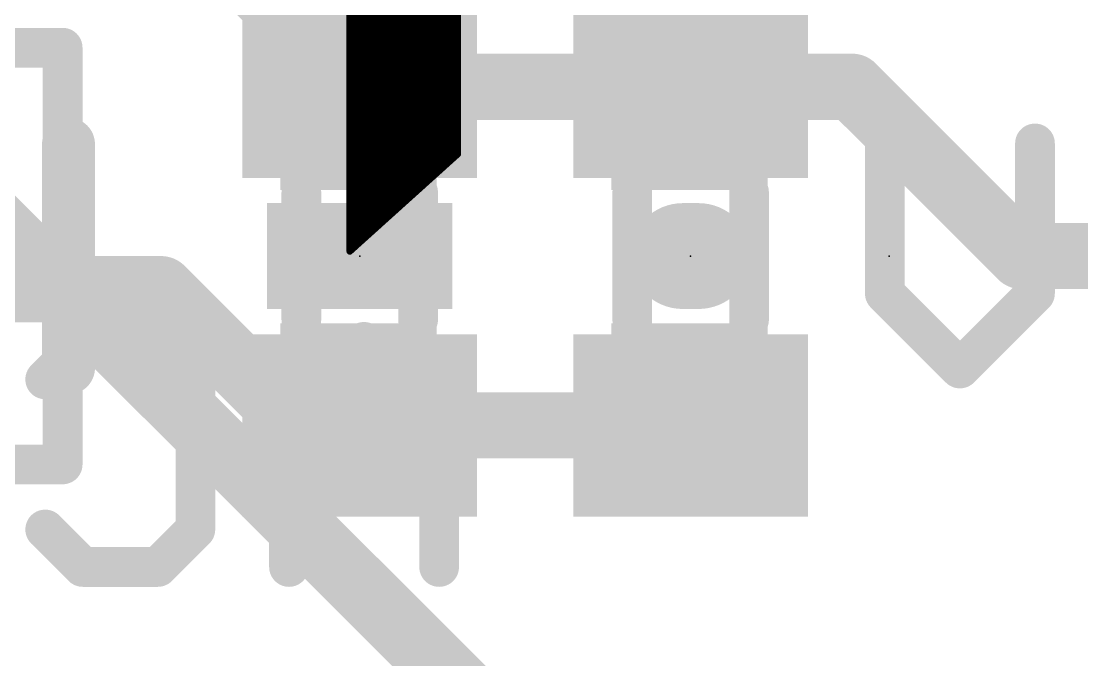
# Model space of a CAD drawing. Extents: x -0.1 to 29.3, y -0.1 to 15.4.
# Drawn here: x 21.561 to 25.631, y 6.07 to 8.522 of the extents above; entities that cross this region are included whole.
import ezdxf

# ---------------------------------------------------------------- set-up
doc = ezdxf.new("R2010")
doc.units = 0
for name, color, linetype in [('1', 12, 'CONTINUOUS'), ('16', 132, 'CONTINUOUS'), ('21', 41, 'CONTINUOUS'), ('22', 40, 'CONTINUOUS'), ('23', 53, 'CONTINUOUS'), ('24', 53, 'CONTINUOUS'), ('51', 53, 'CONTINUOUS')]:
    doc.layers.add(name, color=color, linetype=linetype)

# ---------------------------------------------------------------- blocks, each defined once
blk = doc.blocks.new('RECT')
blk.add_solid([(-0.5, -0.5), (0.5, -0.5), (-0.5, 0.5), (0.5, 0.5)])

msp = doc.modelspace()

# ---------------------------------------------------------------- linework, layer by layer
at = {"layer": '1', "const_width": 0.254}
for points in [[(22.1949, 8.9201), (22.86, 8.255)], [(22.86, 8.255), (22.86, 8.27)], [(22.86, 8.255), (22.875, 8.27)], [(22.875, 8.27), (24.13, 8.27)], [(24.13, 8.27), (24.75, 8.27)], [(24.75, 8.27), (25.4, 7.62)], [(25.4, 7.62), (27.94, 7.62)], [(19.939, 7.493), (22.098, 7.493)], [(22.098, 7.493), (22.606, 6.985)], [(22.606, 6.985), (22.86, 6.985)], [(22.86, 6.985), (22.86, 6.97)], [(22.86, 6.985), (22.875, 6.97)], [(22.875, 6.97), (24.13, 6.97)]]:
    msp.add_lwpolyline(points, dxfattribs=at)
at = {"layer": '1', "const_width": 0.127}
for points in [[(22.9235, 8.27, 1), (22.7965, 8.27)], [(22.875, 8.3335, 1), (22.875, 8.2065)], [(22.9199, 8.2251, 1), (22.8301, 8.3149)], [(24.13, 8.3335, 1), (24.13, 8.2065)], [(24.13, 8.2065, 1), (24.13, 8.3335)], [(24.7949, 8.3149, 1), (24.7051, 8.2251)], [(24.75, 8.2065, 1), (24.75, 8.3335)], [(22.8151, 8.2999, 1), (22.9049, 8.2101)], [(22.8151, 8.2101, 1), (22.9049, 8.2999)], [(22.7965, 8.255, 1), (22.9235, 8.255)], [(25.4, 7.6835, 1), (25.4, 7.5565)], [(25.3551, 7.5751, 1), (25.4449, 7.6649)], [(22.1429, 7.5379, 1), (22.0531, 7.4481)], [(22.098, 7.4295, 1), (22.098, 7.5565)], [(22.606, 7.0485, 1), (22.606, 6.9215)], [(22.5611, 6.9401, 1), (22.6509, 7.0299)], [(22.9235, 6.985, 1), (22.7965, 6.985)], [(22.9049, 7.0299, 1), (22.8151, 6.9401)], [(22.875, 7.0335, 1), (22.875, 6.9065)], [(22.86, 6.9215, 1), (22.86, 7.0485)], [(24.13, 6.9065, 1), (24.13, 7.0335)], [(22.8301, 6.9251, 1), (22.9199, 7.0149)], [(22.7965, 6.97, 1), (22.9235, 6.97)]]:
    msp.add_lwpolyline(points, format="xyb", dxfattribs=at)
at = {"layer": '16', "const_width": 0.254}
msp.add_lwpolyline([(17.78, 11.43), (24.13, 5.08)], dxfattribs=at)
at = {"layer": '21'}
for points, const_width in [([(21.7424, 8.0494), (21.7424, 7.1906)], 0.2032), ([(24.8752, 8.0525), (24.8752, 7.4763)], 0.1524), ([(25.4514, 7.4763), (25.4514, 8.0525)], 0.1524), ([(24.1605, 7.62), (24.0995, 7.62)], 0.4064), ([(24.8752, 7.4763), (25.1633, 7.1882)], 0.1524), ([(25.1633, 7.1882), (25.4514, 7.4763)], 0.1524)]:
    msp.add_lwpolyline(points, dxfattribs=dict(at, const_width=const_width))
for points, const_width in [([(21.7932, 8.0494, 1), (21.6916, 8.0494)], 0.1016), ([(24.9133, 8.0525, 1), (24.8371, 8.0525)], 0.0762), ([(25.4895, 8.0525, 1), (25.4133, 8.0525)], 0.0762), ([(24.0995, 7.7216, 1), (24.0995, 7.5184)], 0.2032), ([(24.1605, 7.5184, 1), (24.1605, 7.7216)], 0.2032), ([(24.9021, 7.5033, 1), (24.8482, 7.4494)], 0.0762), ([(25.4783, 7.4494, 1), (25.4244, 7.5033)], 0.0762), ([(24.8371, 7.4763, 1), (24.9133, 7.4763)], 0.0762), ([(25.4133, 7.4763, 1), (25.4895, 7.4763)], 0.0762), ([(25.1363, 7.2151, 1), (25.1902, 7.1613)], 0.0762), ([(25.1363, 7.1613, 1), (25.1902, 7.2151)], 0.0762), ([(21.6916, 7.1906, 1), (21.7932, 7.1906)], 0.1016)]:
    msp.add_lwpolyline(points, format="xyb", dxfattribs=dict(at, const_width=const_width))
at = {"layer": '22'}
for points, const_width in [([(23.2359, 8.0112), (23.2359, 10.0686)], 0.0254), ([(22.8219, 9.0678), (22.8219, 7.6378)], 0.0254), ([(22.8219, 8.5344), (23.2359, 8.5344)], 0.0254), ([(22.8219, 8.509), (23.2359, 8.509)], 0.0254), ([(22.8219, 8.4836), (23.2359, 8.4836)], 0.0254), ([(22.8219, 8.4582), (23.2359, 8.4582)], 0.0254), ([(22.8219, 8.4328), (23.2359, 8.4328)], 0.0254), ([(22.8219, 8.4074), (23.2359, 8.4074)], 0.0254), ([(22.8219, 8.382), (23.2359, 8.382)], 0.0254), ([(22.8219, 8.3566), (23.2359, 8.3566)], 0.0254), ([(22.8219, 8.3312), (23.2359, 8.3312)], 0.0254), ([(22.8219, 8.3058), (23.2359, 8.3058)], 0.0254), ([(22.8219, 8.2804), (23.2359, 8.2804)], 0.0254), ([(22.8219, 8.255), (23.2359, 8.255)], 0.0254), ([(22.8219, 8.2296), (23.2359, 8.2296)], 0.0254), ([(22.8219, 8.2042), (23.2359, 8.2042)], 0.0254), ([(22.8219, 8.1788), (23.2359, 8.1788)], 0.0254), ([(22.8219, 8.1534), (23.2359, 8.1534)], 0.0254), ([(22.8219, 8.128), (23.2359, 8.128)], 0.0254), ([(22.8219, 8.1026), (23.2359, 8.1026)], 0.0254), ([(22.8219, 8.0772), (23.2359, 8.0772)], 0.0254), ([(22.8219, 8.0518), (23.2359, 8.0518)], 0.0254), ([(22.8219, 8.0264), (23.2359, 8.0264)], 0.0254), ([(22.8219, 7.6378), (23.2359, 8.0112)], 0.0254), ([(22.8219, 8.001), (23.2246, 8.001)], 0.0254), ([(22.8219, 7.9756), (23.1964, 7.9756)], 0.0254), ([(22.8219, 7.9502), (23.1683, 7.9502)], 0.0254), ([(22.8219, 7.9248), (23.1401, 7.9248)], 0.0254), ([(22.8219, 7.8994), (23.1119, 7.8994)], 0.0254), ([(22.8219, 7.874), (23.0838, 7.874)], 0.0254), ([(22.8219, 7.8486), (23.0556, 7.8486)], 0.0254), ([(22.8219, 7.8232), (23.0275, 7.8232)], 0.0254), ([(22.8219, 7.7978), (22.9993, 7.7978)], 0.0254), ([(22.8219, 7.7724), (22.9711, 7.7724)], 0.0254), ([(22.8219, 7.747), (22.943, 7.747)], 0.0254), ([(22.8219, 7.7216), (22.9148, 7.7216)], 0.0254), ([(22.8219, 7.6962), (22.8866, 7.6962)], 0.0254), ([(22.8219, 7.6708), (22.8585, 7.6708)], 0.0254), ([(22.8219, 7.6454), (22.8303, 7.6454)], 0.0254), ([(21.6531, 7.1465), (21.7971, 7.2905)], 0.1524), ([(21.7971, 7.2905), (22.0852, 7.2905)], 0.1524), ([(22.0852, 7.2905), (22.2293, 7.1465)], 0.1524), ([(22.8767, 7.2905), (22.5886, 7.0024)], 0.1524), ([(23.1648, 7.0024), (22.8767, 7.2905)], 0.1524), ([(22.2293, 7.1465), (22.2293, 6.5703)], 0.1524), ([(22.5886, 7.0024), (22.5886, 6.4262)], 0.1524), ([(23.1648, 6.4262), (23.1648, 7.0024)], 0.1524), ([(23.1648, 6.8584), (22.5886, 6.8584)], 0.1524), ([(21.7971, 6.4262), (21.6531, 6.5703)], 0.1524), ([(22.2293, 6.5703), (22.0852, 6.4262)], 0.1524), ([(22.0852, 6.4262), (21.7971, 6.4262)], 0.1524)]:
    msp.add_lwpolyline(points, dxfattribs=dict(at, const_width=const_width))
for points, const_width in [([(22.8219, 8.5153, 1), (22.8219, 8.5027)], 0.0127), ([(23.2359, 8.5027, 1), (23.2359, 8.5153)], 0.0127), ([(22.8219, 8.49, 1), (22.8219, 8.4773)], 0.0127), ([(22.8219, 8.4645, 1), (22.8219, 8.4519)], 0.0127), ([(23.2359, 8.4773, 1), (23.2359, 8.49)], 0.0127), ([(23.2359, 8.4519, 1), (23.2359, 8.4645)], 0.0127), ([(22.8219, 8.4391, 1), (22.8219, 8.4265)], 0.0127), ([(23.2359, 8.4265, 1), (23.2359, 8.4391)], 0.0127), ([(22.8219, 8.4138, 1), (22.8219, 8.4011)], 0.0127), ([(22.8219, 8.3883, 1), (22.8219, 8.3757)], 0.0127), ([(23.2359, 8.4011, 1), (23.2359, 8.4138)], 0.0127), ([(23.2359, 8.3757, 1), (23.2359, 8.3883)], 0.0127), ([(22.8219, 8.3629, 1), (22.8219, 8.3503)], 0.0127), ([(22.8219, 8.3376, 1), (22.8219, 8.3249)], 0.0127), ([(23.2359, 8.3503, 1), (23.2359, 8.3629)], 0.0127), ([(23.2359, 8.3249, 1), (23.2359, 8.3376)], 0.0127), ([(22.8219, 8.3121, 1), (22.8219, 8.2995)], 0.0127), ([(23.2359, 8.2995, 1), (23.2359, 8.3121)], 0.0127), ([(22.8219, 8.2867, 1), (22.8219, 8.2741)], 0.0127), ([(22.8219, 8.2614, 1), (22.8219, 8.2487)], 0.0127), ([(23.2359, 8.2741, 1), (23.2359, 8.2867)], 0.0127), ([(23.2359, 8.2487, 1), (23.2359, 8.2614)], 0.0127), ([(22.8219, 8.2359, 1), (22.8219, 8.2233)], 0.0127), ([(23.2359, 8.2233, 1), (23.2359, 8.2359)], 0.0127), ([(22.8219, 8.2105, 1), (22.8219, 8.1979)], 0.0127), ([(22.8219, 8.1852, 1), (22.8219, 8.1725)], 0.0127), ([(23.2359, 8.1979, 1), (23.2359, 8.2105)], 0.0127), ([(23.2359, 8.1725, 1), (23.2359, 8.1852)], 0.0127), ([(22.8219, 8.1597, 1), (22.8219, 8.1471)], 0.0127), ([(22.8219, 8.1343, 1), (22.8219, 8.1217)], 0.0127), ([(23.2359, 8.1471, 1), (23.2359, 8.1597)], 0.0127), ([(23.2359, 8.1217, 1), (23.2359, 8.1343)], 0.0127), ([(22.8219, 8.109, 1), (22.8219, 8.0963)], 0.0127), ([(23.2359, 8.0963, 1), (23.2359, 8.109)], 0.0127), ([(22.8219, 8.0836, 1), (22.8219, 8.0709)], 0.0127), ([(22.8219, 8.0581, 1), (22.8219, 8.0455)], 0.0127), ([(23.2359, 8.0709, 1), (23.2359, 8.0836)], 0.0127), ([(23.2359, 8.0455, 1), (23.2359, 8.0581)], 0.0127), ([(22.8219, 8.0328, 1), (22.8219, 8.0201)], 0.0127), ([(23.2402, 8.0065, 1), (23.2316, 8.0159)], 0.0127), ([(23.2359, 8.0201, 1), (23.2359, 8.0328)], 0.0127), ([(22.8219, 7.982, 1), (22.8219, 7.9692)], 0.0127), ([(22.8219, 8.0074, 1), (22.8219, 7.9947)], 0.0127), ([(23.1964, 7.9692, 1), (23.1964, 7.982)], 0.0127), ([(23.2246, 7.9947, 1), (23.2246, 8.0074)], 0.0127), ([(23.2295, 8.0112, 1), (23.2423, 8.0112)], 0.0127), ([(22.8219, 7.9312, 1), (22.8219, 7.9184)], 0.0127), ([(22.8219, 7.9566, 1), (22.8219, 7.9439)], 0.0127), ([(23.1401, 7.9184, 1), (23.1401, 7.9312)], 0.0127), ([(23.1683, 7.9439, 1), (23.1683, 7.9566)], 0.0127), ([(22.8219, 7.9058, 1), (22.8219, 7.893)], 0.0127), ([(23.1119, 7.893, 1), (23.1119, 7.9058)], 0.0127), ([(22.8219, 7.855, 1), (22.8219, 7.8422)], 0.0127), ([(22.8219, 7.8804, 1), (22.8219, 7.8677)], 0.0127), ([(23.0556, 7.8422, 1), (23.0556, 7.855)], 0.0127), ([(23.0838, 7.8677, 1), (23.0838, 7.8804)], 0.0127), ([(22.8219, 7.8296, 1), (22.8219, 7.8168)], 0.0127), ([(23.0275, 7.8168, 1), (23.0275, 7.8296)], 0.0127), ([(22.8219, 7.7788, 1), (22.8219, 7.766)], 0.0127), ([(22.8219, 7.8042, 1), (22.8219, 7.7915)], 0.0127), ([(22.9711, 7.766, 1), (22.9711, 7.7788)], 0.0127), ([(22.9993, 7.7915, 1), (22.9993, 7.8042)], 0.0127), ([(22.8219, 7.7534, 1), (22.8219, 7.7407)], 0.0127), ([(22.8219, 7.728, 1), (22.8219, 7.7153)], 0.0127), ([(22.9148, 7.7153, 1), (22.9148, 7.728)], 0.0127), ([(22.943, 7.7407, 1), (22.943, 7.7534)], 0.0127), ([(22.8219, 7.7026, 1), (22.8219, 7.6898)], 0.0127), ([(22.8866, 7.6898, 1), (22.8866, 7.7026)], 0.0127), ([(22.8219, 7.6772, 1), (22.8219, 7.6645)], 0.0127), ([(22.8219, 7.6518, 1), (22.8219, 7.6391)], 0.0127), ([(22.8303, 7.6391, 1), (22.8303, 7.6518)], 0.0127), ([(22.8585, 7.6645, 1), (22.8585, 7.6772)], 0.0127), ([(22.8155, 7.6378, 1), (22.8283, 7.6378)], 0.0127), ([(22.8176, 7.6425, 1), (22.8262, 7.6331)], 0.0127), ([(21.7971, 7.3286, 1), (21.7971, 7.2524)], 0.0762), ([(21.8241, 7.2636, 1), (21.7702, 7.3175)], 0.0762), ([(22.1122, 7.3175, 1), (22.0583, 7.2636)], 0.0762), ([(22.0852, 7.2524, 1), (22.0852, 7.3286)], 0.0762), ([(22.9036, 7.3175, 1), (22.8497, 7.2636)], 0.0762), ([(22.9036, 7.2636, 1), (22.8497, 7.3175)], 0.0762), ([(21.6261, 7.1734, 1), (21.68, 7.1195)], 0.0762), ([(22.2674, 7.1465, 1), (22.1912, 7.1465)], 0.0762), ([(22.2023, 7.1195, 1), (22.2562, 7.1734)], 0.0762), ([(22.5616, 7.0294, 1), (22.6155, 6.9755)], 0.0762), ([(22.6267, 7.0024, 1), (22.5505, 7.0024)], 0.0762), ([(23.2029, 7.0024, 1), (23.1267, 7.0024)], 0.0762), ([(23.1379, 6.9755, 1), (23.1917, 7.0294)], 0.0762), ([(22.5886, 6.8965, 1), (22.5886, 6.8203)], 0.0762), ([(23.1648, 6.8203, 1), (23.1648, 6.8965)], 0.0762), ([(21.68, 6.5972, 1), (21.6261, 6.5433)], 0.0762), ([(22.2562, 6.5433, 1), (22.2023, 6.5972)], 0.0762), ([(22.1912, 6.5703, 1), (22.2674, 6.5703)], 0.0762), ([(21.7971, 6.4643, 1), (21.7971, 6.3881)], 0.0762), ([(21.7702, 6.3993, 1), (21.8241, 6.4531)], 0.0762), ([(22.0583, 6.4531, 1), (22.1122, 6.3993)], 0.0762), ([(22.0852, 6.3881, 1), (22.0852, 6.4643)], 0.0762), ([(22.5505, 6.4262, 1), (22.6267, 6.4262)], 0.0762), ([(23.1267, 6.4262, 1), (23.2029, 6.4262)], 0.0762)]:
    msp.add_lwpolyline(points, format="xyb", dxfattribs=dict(at, const_width=const_width))
at = {"layer": '23'}
for p in [(22.86, 7.62), (24.13, 7.62)]:
    msp.add_point(p, dxfattribs=at)
at = {"layer": '24'}
msp.add_point((24.892, 7.62), dxfattribs=at)
at = {"layer": '51', "const_width": 0.1524}
for points in [[(18.92, 8.42), (21.72, 8.42)], [(21.72, 6.82), (21.72, 8.42)], [(22.636, 7.375), (22.636, 7.865)], [(23.084, 7.865), (23.084, 7.375)], [(23.906, 7.375), (23.906, 7.865)], [(24.354, 7.865), (24.354, 7.375)], [(21.72, 6.82), (18.92, 6.82)]]:
    msp.add_lwpolyline(points, dxfattribs=at)
at = {"layer": '51', "const_width": 0.0762}
for points in [[(21.7581, 8.42, 1), (21.6819, 8.42)], [(21.72, 8.3819, 1), (21.72, 8.4581)], [(22.6741, 7.865, 1), (22.5979, 7.865)], [(23.1221, 7.865, 1), (23.0459, 7.865)], [(23.9441, 7.865, 1), (23.8679, 7.865)], [(24.3921, 7.865, 1), (24.3159, 7.865)], [(22.5979, 7.375, 1), (22.6741, 7.375)], [(23.0459, 7.375, 1), (23.1221, 7.375)], [(23.8679, 7.375, 1), (23.9441, 7.375)], [(24.3159, 7.375, 1), (24.3921, 7.375)], [(21.72, 6.7819, 1), (21.72, 6.8581)], [(21.6819, 6.82, 1), (21.7581, 6.82)]]:
    msp.add_lwpolyline(points, format="xyb", dxfattribs=at)

# ---------------------------------------------------------------- block references
at = {"layer": '1', "xscale": 0.7, "yscale": 0.9, "rotation": 270}
for p in [(22.86, 8.27), (24.13, 8.27), (22.86, 6.97), (24.13, 6.97)]:
    msp.add_blockref('RECT', p, dxfattribs=at)
at = {"layer": '21', "xscale": 0.4064, "yscale": 0.7112, "rotation": 270}
msp.add_blockref('RECT', (22.86, 7.62), dxfattribs=at)
at = {"layer": '51', "xscale": 0.3, "yscale": 0.5999, "rotation": 270}
for p in [(22.8552, 8.024), (24.1252, 8.024), (22.8552, 7.2112), (24.1252, 7.2112)]:
    msp.add_blockref('RECT', p, dxfattribs=at)

doc.saveas('drawing.dxf')
